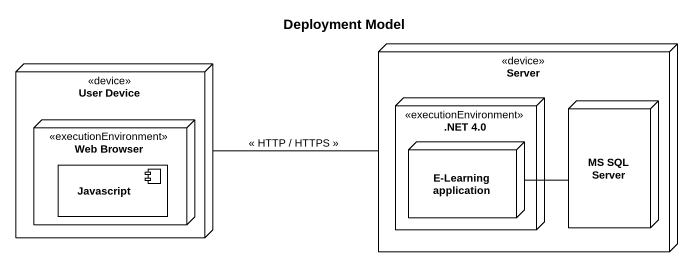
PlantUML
@startuml
title Deployment Model
node Server <<device>> {
  node ".NET 4.0" as NET_4_0 <<executionEnvironment>> {
    node "E-Learning application" as E_Learning_application
  }
  node "MS SQL Server" as MS_SQL_Server
}
node "User Device" as User_Device <<device>> {
  node "Web Browser" as Web_Browser <<executionEnvironment>> {
    component Javascript
  }
}
User_Device -right- Server : << HTTP / HTTPS >>
E_Learning_application -right- MS_SQL_Server
@enduml
